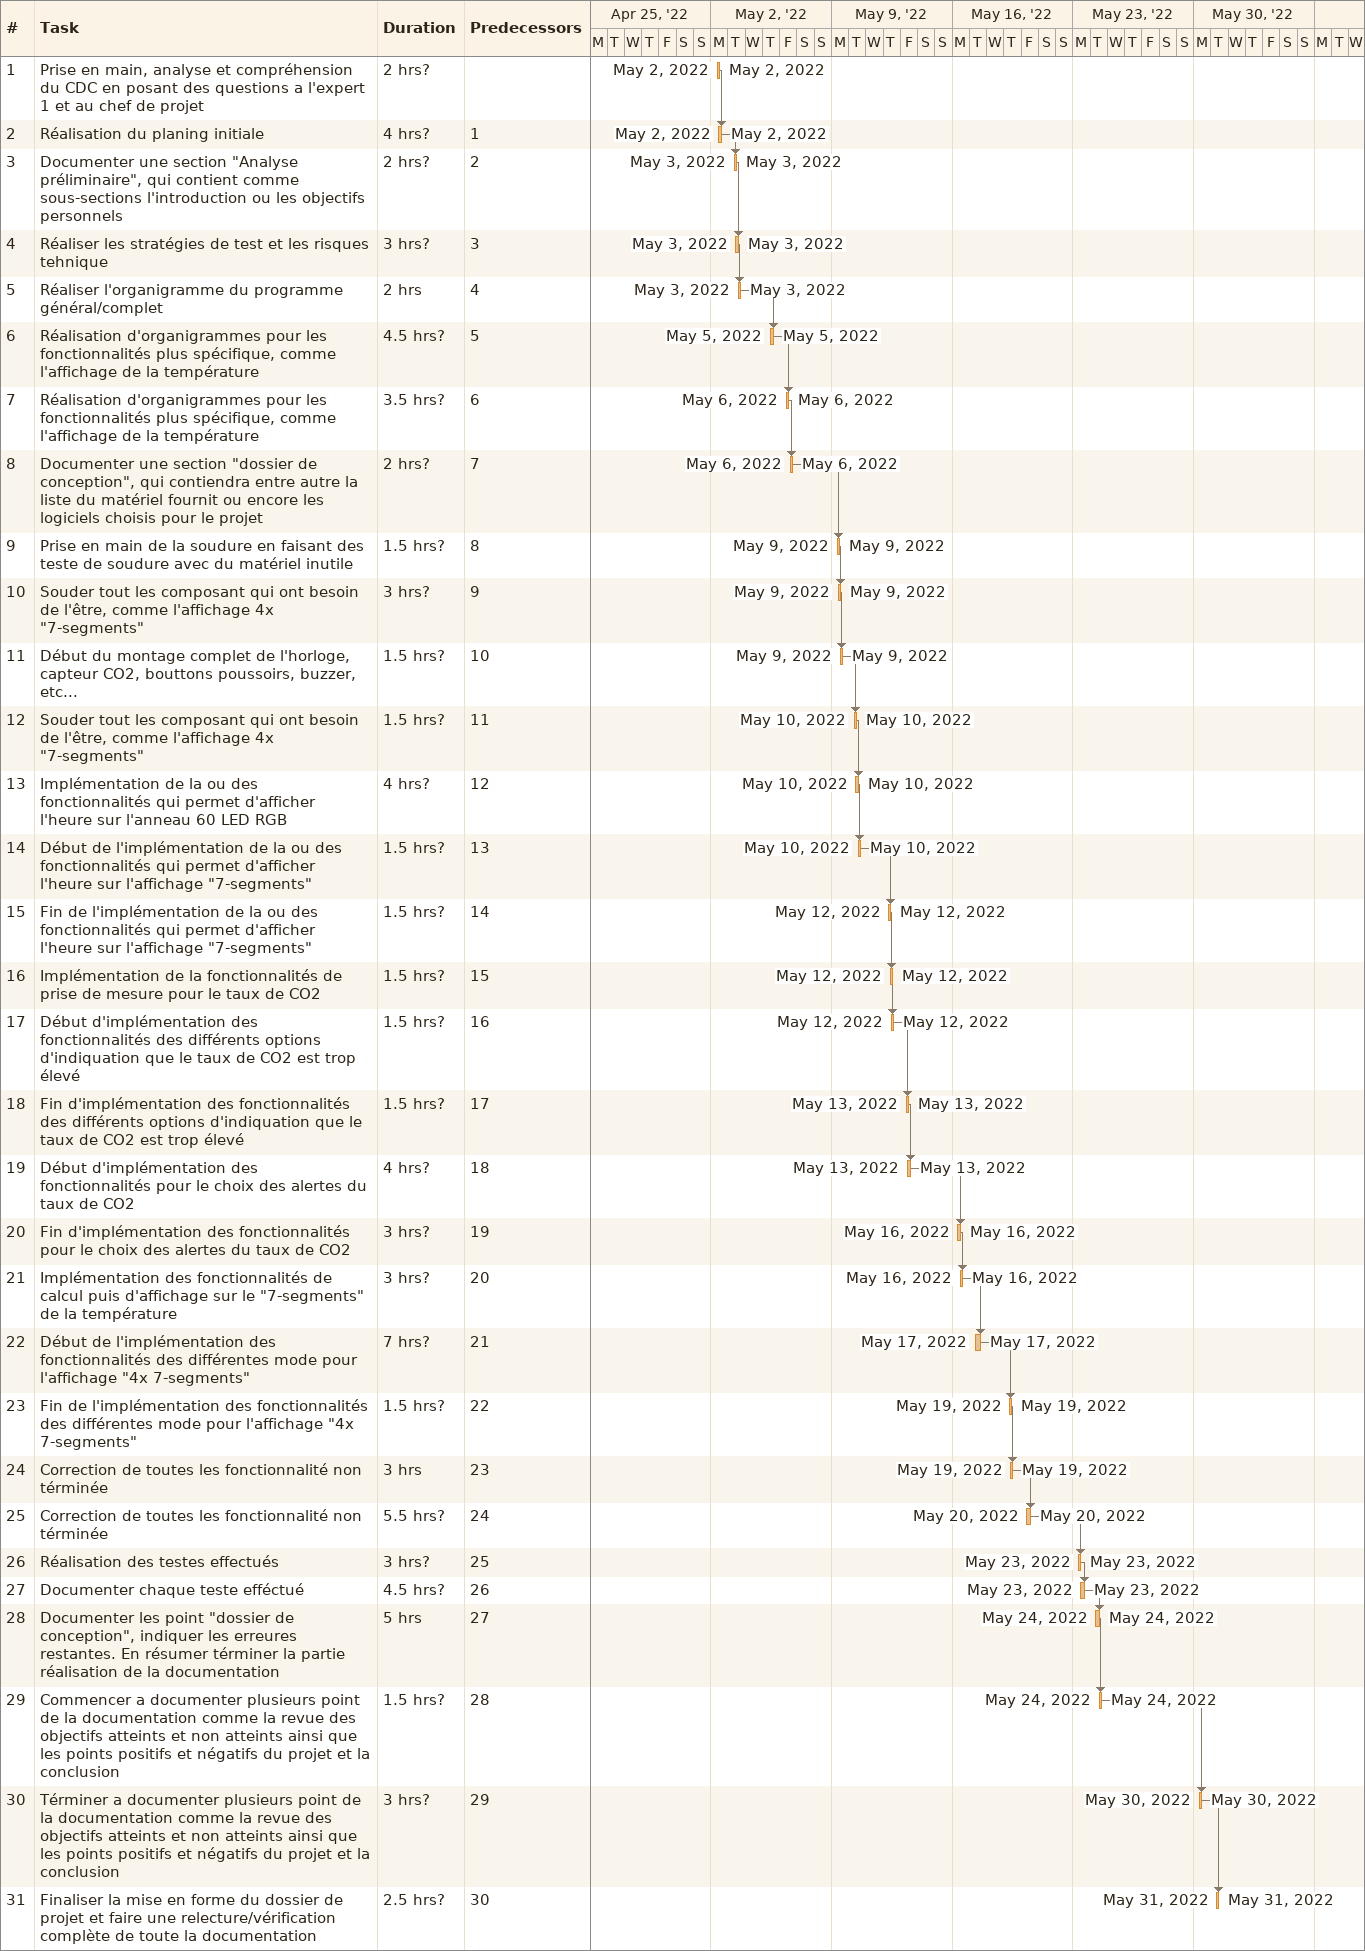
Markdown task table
| ID | Task | Duration | Start | Finish | Predecessors |
|---|---|---|---|---|---|
| 1 | Prise en main, analyse et compréhension du CDC en posant des questions a l'expert 1 et au chef de projet | 2h? | 2022-05-02 | 2022-05-02 |  |
| 2 | Réalisation du planing initiale | 4h? | 2022-05-02 | 2022-05-02 | 1 |
| 3 | Documenter une section "Analyse préliminaire", qui contient comme sous-sections l'introduction ou les objectifs personnels | 2h? | 2022-05-03 | 2022-05-03 | 2 |
| 4 | Réaliser les stratégies de test et les risques tehnique | 3h? | 2022-05-03 | 2022-05-03 | 3 |
| 5 | Réaliser l'organigramme du programme général/complet | 2h | 2022-05-03 | 2022-05-03 | 4 |
| 6 | Réalisation d'organigrammes pour les fonctionnalités plus spécifique, comme l'affichage de la température | 4.5h? | 2022-05-05 | 2022-05-05 | 5 |
| 7 | Réalisation d'organigrammes pour les fonctionnalités plus spécifique, comme l'affichage de la température | 3.5h? | 2022-05-06 | 2022-05-06 | 6 |
| 8 | Documenter une section "dossier de conception", qui contiendra entre autre la liste du matériel fournit ou encore les logiciels choisis pour le projet | 2h? | 2022-05-06 | 2022-05-06 | 7 |
| 9 | Prise en main de la soudure en faisant des teste de soudure avec du matériel inutile | 1.5h? | 2022-05-09 | 2022-05-09 | 8 |
| 10 | Souder tout les composant qui ont besoin de l'être, comme l'affichage 4x "7-segments" | 3h? | 2022-05-09 | 2022-05-09 | 9 |
| 11 | Début du montage complet de l'horloge, capteur CO2, bouttons poussoirs, buzzer, etc... | 1.5h? | 2022-05-09 | 2022-05-09 | 10 |
| 12 | Souder tout les composant qui ont besoin de l'être, comme l'affichage 4x "7-segments" | 1.5h? | 2022-05-10 | 2022-05-10 | 11 |
| 13 | Implémentation de la ou des fonctionnalités qui permet d'afficher l'heure sur l'anneau 60 LED RGB | 4h? | 2022-05-10 | 2022-05-10 | 12 |
| 14 | Début de l'implémentation de la ou des fonctionnalités qui permet d'afficher l'heure sur l'affichage "7-segments" | 1.5h? | 2022-05-10 | 2022-05-10 | 13 |
| 15 | Fin de l'implémentation de la ou des fonctionnalités qui permet d'afficher l'heure sur l'affichage "7-segments" | 1.5h? | 2022-05-12 | 2022-05-12 | 14 |
| 16 | Implémentation de la fonctionnalités de prise de mesure pour le taux de CO2 | 1.5h? | 2022-05-12 | 2022-05-12 | 15 |
| 17 | Début d'implémentation des fonctionnalités des différents options d'indiquation que le taux de CO2 est trop élevé | 1.5h? | 2022-05-12 | 2022-05-12 | 16 |
| 18 | Fin d'implémentation des fonctionnalités des différents options d'indiquation que le taux de CO2 est trop élevé | 1.5h? | 2022-05-13 | 2022-05-13 | 17 |
| 19 | Début d'implémentation des fonctionnalités pour le choix des alertes du taux de CO2 | 4h? | 2022-05-13 | 2022-05-13 | 18 |
| 20 | Fin d'implémentation des fonctionnalités pour le choix des alertes du taux de CO2 | 3h? | 2022-05-16 | 2022-05-16 | 19 |
| 21 | Implémentation des fonctionnalités de calcul puis d'affichage sur le "7-segments" de la température | 3h? | 2022-05-16 | 2022-05-16 | 20 |
| 22 | Début de l'implémentation des fonctionnalités des différentes mode pour l'affichage "4x 7-segments" | 7h? | 2022-05-17 | 2022-05-17 | 21 |
| 23 | Fin de l'implémentation des fonctionnalités des différentes mode pour l'affichage "4x 7-segments" | 1.5h? | 2022-05-19 | 2022-05-19 | 22 |
| 24 | Correction de toutes les fonctionnalité non términée | 3h | 2022-05-19 | 2022-05-19 | 23 |
| 25 | Correction de toutes les fonctionnalité non términée | 5.5h? | 2022-05-20 | 2022-05-20 | 24 |
| 26 | Réalisation des testes effectués | 3h? | 2022-05-23 | 2022-05-23 | 25 |
| 27 | Documenter chaque teste efféctué | 4.5h? | 2022-05-23 | 2022-05-23 | 26 |
| 28 | Documenter les point "dossier de conception", indiquer les erreures restantes. En résumer términer la partie réalisation de la documentation | 5h | 2022-05-24 | 2022-05-24 | 27 |
| 29 | Commencer a documenter plusieurs point de la documentation comme la revue des objectifs atteints et non atteints ainsi que les points positifs et négatifs du projet et la conclusion | 1.5h? | 2022-05-24 | 2022-05-24 | 28 |
| 30 | Términer a documenter plusieurs point de la documentation comme la revue des objectifs atteints et non atteints ainsi que les points positifs et négatifs du projet et la conclusion | 3h? | 2022-05-30 | 2022-05-30 | 29 |
| 31 | Finaliser la mise en forme du dossier de projet et faire une relecture/vérification complète de toute la documentation | 2.5h? | 2022-05-31 | 2022-05-31 | 30 |
